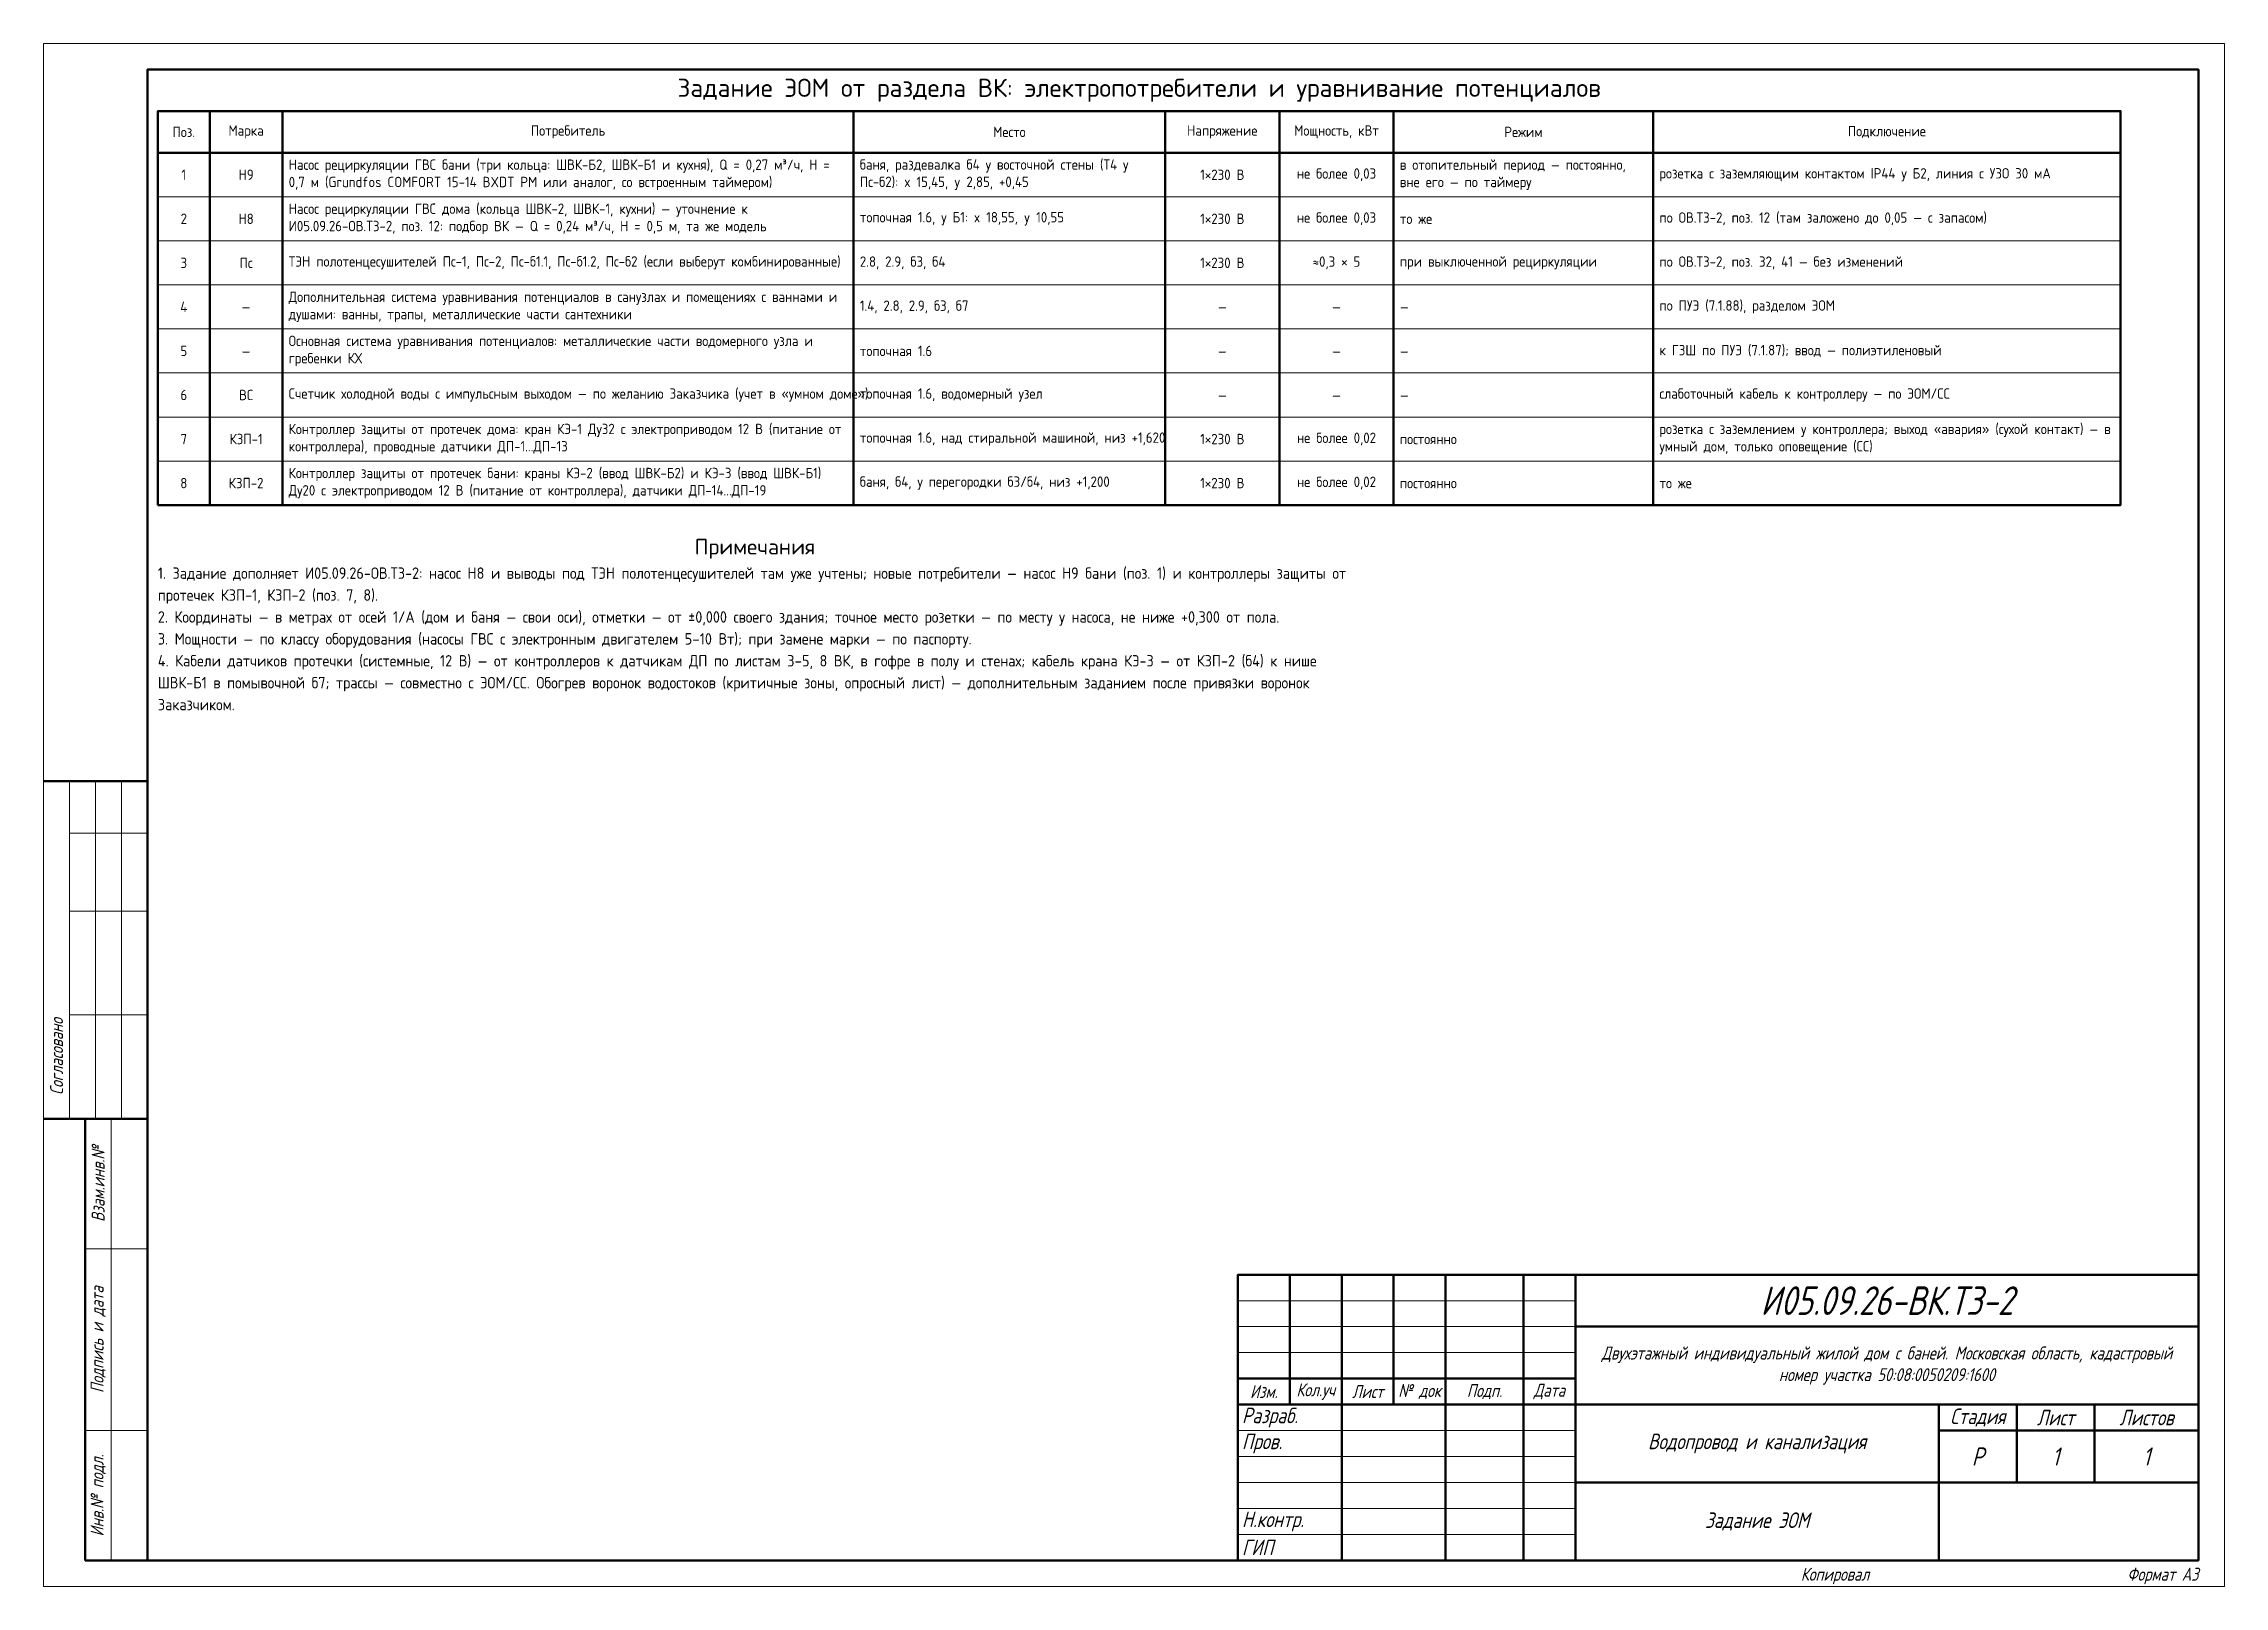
# Paper-space layout 'Лист' of a CAD drawing. Header units: millimetres. Extents: x 0 to 420, y 0 to 297.
import ezdxf
from ezdxf.enums import TextEntityAlignment as Align

# ---------------------------------------------------------------- set-up
doc = ezdxf.new("R2010")
doc.units = ezdxf.units.MM
for name, color, linetype, lineweight in [('Рамка', 7, 'Continuous', 50), ('Таблицы', 7, 'Continuous', 18), ('Текст', 7, 'Continuous', 18), ('Тонкие', 8, 'Continuous', 13)]:
    doc.layers.add(name, color=color, linetype=linetype, lineweight=lineweight)
doc.styles.add('GOST', font='isocpeur.ttf', dxfattribs={"width": 0.9})
doc.styles.add('GOST_I', font='isocpeur.ttf', dxfattribs={"width": 0.8})

psp = doc.layouts.new('Лист')

# ---------------------------------------------------------------- linework, layer by layer
at = {"layer": 'Рамка', "lineweight": 50}
for points in [[(20, 5), (415, 5), (415, 292), (20, 292)], [(230, 5), (415, 5), (415, 60), (230, 60)]]:
    psp.add_lwpolyline(points, close=True, dxfattribs=at)
at = {"layer": 'Таблицы', "lineweight": 50}
for p, q in [((32, 284), (32, 208.16)), ((46, 284), (46, 208.16)), ((156, 284), (156, 208.16)), ((216, 284), (216, 208.16)), ((238, 284), (238, 208.16)), ((260, 284), (260, 208.16)), ((310, 284), (310, 208.16)), ((22, 276), (400, 276)), ((0, 155), (20, 155)), ((0, 90), (20, 90)), ((8, 5), (8, 90)), ((240, 35), (240, 60)), ((250, 5), (250, 60)), ((260, 35), (260, 60)), ((270, 5), (270, 60)), ((285, 5), (285, 60)), ((295, 5), (295, 60)), ((295, 50), (415, 50)), ((230, 40), (295, 40)), ((230, 35), (415, 35)), ((365, 5), (365, 35)), ((380, 20), (380, 35)), ((395, 20), (395, 35)), ((365, 30), (415, 30)), ((295, 20), (415, 20)), ((8, 5), (20, 5))]:
    psp.add_line(p, q, dxfattribs=at)
at = {"layer": 'Таблицы', "lineweight": 18}
for p, q in [((22, 267.52), (400, 267.52)), ((22, 259.04), (400, 259.04)), ((22, 250.56), (400, 250.56)), ((22, 242.08), (400, 242.08)), ((22, 233.6), (400, 233.6)), ((22, 225.12), (400, 225.12)), ((22, 216.64), (400, 216.64)), ((22, 208.16), (400, 208.16)), ((230, 55), (295, 55)), ((230, 50), (295, 50)), ((230, 45), (295, 45)), ((230, 30), (295, 30)), ((230, 25), (295, 25)), ((230, 20), (295, 20)), ((230, 15), (295, 15)), ((230, 10), (295, 10))]:
    psp.add_line(p, q, dxfattribs=at)
at = {"layer": 'Таблицы'}
for p, q in [((5, 90), (5, 155)), ((10, 90), (10, 155)), ((15, 90), (15, 155)), ((5, 145), (20, 145)), ((5, 130), (20, 130)), ((5, 110), (20, 110)), ((13, 5), (13, 90)), ((8, 65), (20, 65)), ((8, 30), (20, 30))]:
    psp.add_line(p, q, dxfattribs=at)
at = {"layer": 'Таблицы', "lineweight": 50}
psp.add_lwpolyline([(22, 208.16), (400, 208.16), (400, 284), (22, 284)], close=True, dxfattribs=at)
at = {"layer": 'Тонкие'}
psp.add_lwpolyline([(0, 0), (420, 0), (420, 297), (0, 297)], close=True, dxfattribs=at)

# ---------------------------------------------------------------- texts
at = {"layer": 'Текст', "style": 'GOST'}
for s, height, p in [('Задание ЭОМ от раздела ВК: электропотребители и уравнивание потенциалов', 3.5, (211, 288.5)), ('Примечания', 3, (137, 200.16))]:
    psp.add_text(s, height=height, dxfattribs=at).set_placement(p, align=Align.MIDDLE_CENTER)
at = {"layer": 'Текст'}
for s, insert, char_height, width, attachment_point, style in [('Поз.', (27, 280), 2, 8, 5, 'GOST'), ('Марка', (39, 280), 2, 12, 5, 'GOST'), ('Потребитель', (101, 280), 2, 108, 5, 'GOST'), ('Место', (186, 280), 2, 58, 5, 'GOST'), ('Напряжение', (227, 280), 2, 20, 5, 'GOST'), ('Мощность, кВт', (249, 280), 2, 20, 5, 'GOST'), ('Режим', (285, 280), 2, 48, 5, 'GOST'), ('Подключение', (355, 280), 2, 88, 5, 'GOST'), ('Насос рециркуляции ГВС бани (три кольца: ШВК-Б2, ШВК-Б1 и кухня), Q = 0,27 м³/ч, H = 0,7 м (Grundfos COMFORT 15-14 BXDT PM или аналог, со встроенным таймером)', (47.2, 271.76), 2, 107.6, 4, 'GOST'), ('баня, раздевалка б4 у восточной стены (Т4 у Пс-б2): x 15,45, y 2,85, +0,45', (157.2, 271.76), 2, 57.6, 4, 'GOST'), ('не более 0,03', (249, 271.76), 2, 20, 5, 'GOST'), ('в отопительный период — постоянно, вне его — по таймеру', (261.2, 271.76), 2, 47.6, 4, 'GOST'), ('розетка с заземляющим контактом IP44 у Б2, линия с УЗО 30 мА', (311.2, 271.76), 2, 87.6, 4, 'GOST'), ('1', (27, 271.76), 2, 8, 5, 'GOST'), ('Н9', (39, 271.76), 2, 12, 5, 'GOST'), ('1×230 В', (227, 271.76), 2, 20, 5, 'GOST'), ('Насос рециркуляции ГВС дома (кольца ШВК-2, ШВК-1, кухни) — уточнение к И05.09.26-ОВ.ТЗ-2, поз. 12: подбор ВК — Q = 0,24 м³/ч, H = 0,5 м, та же модель', (47.2, 263.28), 2, 107.6, 4, 'GOST'), ('по ОВ.ТЗ-2, поз. 12 (там заложено до 0,05 — с запасом)', (311.2, 263.28), 2, 87.6, 4, 'GOST'), ('2', (27, 263.28), 2, 8, 5, 'GOST'), ('Н8', (39, 263.28), 2, 12, 5, 'GOST'), ('топочная 1.6, у Б1: x 18,55, y 10,55', (157.2, 263.28), 2, 57.6, 4, 'GOST'), ('1×230 В', (227, 263.28), 2, 20, 5, 'GOST'), ('не более 0,03', (249, 263.28), 2, 20, 5, 'GOST'), ('то же', (261.2, 263.28), 2, 47.6, 4, 'GOST'), ('ТЭН полотенцесушителей Пс-1, Пс-2, Пс-б1.1, Пс-б1.2, Пс-б2 (если выберут комбинированные)', (47.2, 254.8), 2, 107.6, 4, 'GOST'), ('3', (27, 254.8), 2, 8, 5, 'GOST'), ('Пс', (39, 254.8), 2, 12, 5, 'GOST'), ('2.8, 2.9, б3, б4', (157.2, 254.8), 2, 57.6, 4, 'GOST'), ('1×230 В', (227, 254.8), 2, 20, 5, 'GOST'), ('≈0,3 × 5', (249, 254.8), 2, 20, 5, 'GOST'), ('при выключенной рециркуляции', (261.2, 254.8), 2, 47.6, 4, 'GOST'), ('по ОВ.ТЗ-2, поз. 32, 41 — без изменений', (311.2, 254.8), 2, 87.6, 4, 'GOST'), ('Дополнительная система уравнивания потенциалов в санузлах и помещениях с ваннами и душами: ванны, трапы, металлические части сантехники', (47.2, 246.32), 2, 107.6, 4, 'GOST'), ('по ПУЭ (7.1.88), разделом ЭОМ', (311.2, 246.32), 2, 87.6, 4, 'GOST'), ('4', (27, 246.32), 2, 8, 5, 'GOST'), ('—', (39, 246.32), 2, 12, 5, 'GOST'), ('1.4, 2.8, 2.9, б3, б7', (157.2, 246.32), 2, 57.6, 4, 'GOST'), ('—', (227, 246.32), 2, 20, 5, 'GOST'), ('—', (249, 246.32), 2, 20, 5, 'GOST'), ('—', (261.2, 246.32), 2, 47.6, 4, 'GOST'), ('Основная система уравнивания потенциалов: металлические части водомерного узла и гребенки КХ', (47.2, 237.84), 2, 107.6, 4, 'GOST'), ('5', (27, 237.84), 2, 8, 5, 'GOST'), ('—', (39, 237.84), 2, 12, 5, 'GOST'), ('топочная 1.6', (157.2, 237.84), 2, 57.6, 4, 'GOST'), ('—', (227, 237.84), 2, 20, 5, 'GOST'), ('—', (249, 237.84), 2, 20, 5, 'GOST'), ('—', (261.2, 237.84), 2, 47.6, 4, 'GOST'), ('к ГЗШ по ПУЭ (7.1.87); ввод — полиэтиленовый', (311.2, 237.84), 2, 87.6, 4, 'GOST'), ('6', (27, 229.36), 2, 8, 5, 'GOST'), ('ВС', (39, 229.36), 2, 12, 5, 'GOST'), ('Счетчик холодной воды с импульсным выходом — по желанию Заказчика (учет в «умном доме»)', (47.2, 229.36), 2, 107.6, 4, 'GOST'), ('топочная 1.6, водомерный узел', (157.2, 229.36), 2, 57.6, 4, 'GOST'), ('—', (227, 229.36), 2, 20, 5, 'GOST'), ('—', (249, 229.36), 2, 20, 5, 'GOST'), ('—', (261.2, 229.36), 2, 47.6, 4, 'GOST'), ('слаботочный кабель к контроллеру — по ЭОМ/СС', (311.2, 229.36), 2, 87.6, 4, 'GOST'), ('Контроллер защиты от протечек дома: кран КЭ-1 Ду32 с электроприводом 12 В (питание от контроллера), проводные датчики ДП-1...ДП-13', (47.2, 220.88), 2, 107.6, 4, 'GOST'), ('розетка с заземлением у контроллера; выход «авария» (сухой контакт) — в умный дом, только оповещение (СС)', (311.2, 220.88), 2, 87.6, 4, 'GOST'), ('7', (27, 220.88), 2, 8, 5, 'GOST'), ('КЗП-1', (39, 220.88), 2, 12, 5, 'GOST'), ('топочная 1.6, над стиральной машиной, низ +1,620', (157.2, 220.88), 2, 57.6, 4, 'GOST'), ('1×230 В', (227, 220.88), 2, 20, 5, 'GOST'), ('не более 0,02', (249, 220.88), 2, 20, 5, 'GOST'), ('постоянно', (261.2, 220.88), 2, 47.6, 4, 'GOST'), ('Контроллер защиты от протечек бани: краны КЭ-2 (ввод ШВК-Б2) и КЭ-3 (ввод ШВК-Б1) Ду20 с электроприводом 12 В (питание от контроллера), датчики ДП-14...ДП-19', (47.2, 212.4), 2, 107.6, 4, 'GOST'), ('8', (27, 212.4), 2, 8, 5, 'GOST'), ('КЗП-2', (39, 212.4), 2, 12, 5, 'GOST'), ('баня, б4, у перегородки б3/б4, низ +1,200', (157.2, 212.4), 2, 57.6, 4, 'GOST'), ('1×230 В', (227, 212.4), 2, 20, 5, 'GOST'), ('не более 0,02', (249, 212.4), 2, 20, 5, 'GOST'), ('постоянно', (261.2, 212.4), 2, 47.6, 4, 'GOST'), ('то же', (311.2, 212.4), 2, 87.6, 4, 'GOST'), ('{\\W0.8;\\Q15;Двухэтажный индивидуальный жилой дом с баней. Московская область, кадастровый номер участка 50:08:0050209:1600}', (355, 42.5), 2.5, 116, 5, 'GOST_I'), ('{\\W0.8;\\Q15;Водопровод и канализация}', (330, 27.5), 3, 66, 5, 'GOST_I'), ('{\\W0.8;\\Q15;Задание ЭОМ}', (330, 12.5), 3, 66, 5, 'GOST_I')]:
    psp.add_mtext(s, dxfattribs=dict(at, insert=insert, char_height=char_height, width=width, attachment_point=attachment_point, style=style))
at = {"layer": 'Текст', "insert": (22, 196.16), "char_height": 2.2, "width": 230, "attachment_point": 1, "line_spacing_factor": 1.15, "style": 'GOST'}
psp.add_mtext('1. Задание дополняет И05.09.26-ОВ.ТЗ-2: насос Н8 и выводы под ТЭН полотенцесушителей там уже учтены; новые потребители — насос Н9 бани (поз. 1) и контроллеры защиты от протечек КЗП-1, КЗП-2 (поз. 7, 8).\\P2. Координаты — в метрах от осей 1/А (дом и баня — свои оси), отметки — от ±0,000 своего здания; точное место розетки — по месту у насоса, не ниже +0,300 от пола.\\P3. Мощности — по классу оборудования (насосы ГВС с электронным двигателем 5–10 Вт); при замене марки — по паспорту.\\P4. Кабели датчиков протечки (системные, 12 В) — от контроллеров к датчикам ДП по листам 3–5, 8 ВК, в гофре в полу и стенах; кабель крана КЭ-3 — от КЗП-2 (б4) к нише ШВК-Б1 в помывочной б7; трассы — совместно с ЭОМ/СС. Обогрев воронок водостоков (критичные зоны, опросный лист) — дополнительным заданием после привязки воронок Заказчиком.', dxfattribs=at)
at = {"layer": 'Текст', "char_height": 2.5, "attachment_point": 5, "rotation": 90, "style": 'GOST_I'}
for s, insert in [('{\\W0.8;\\Q15;Согласовано}', (2.5, 102)), ('{\\W0.8;\\Q15;Взам.инв.№}', (10.5, 77.5)), ('{\\W0.8;\\Q15;Подпись и дата}', (10.5, 47.5)), ('{\\W0.8;\\Q15;Инв.№ подл.}', (10.5, 17.5))]:
    psp.add_mtext(s, dxfattribs=dict(at, insert=insert))
at = {"layer": 'Текст', "style": 'GOST_I'}
for s, insert, char_height, attachment_point in [('{\\W0.8;\\Q15;И05.09.26-ВК.ТЗ-2}', (355, 55), 5.5, 5), ('{\\W0.8;\\Q15;Изм.}', (235, 37.5), 2.5, 5), ('{\\W0.8;\\Q15;Кол.уч}', (245, 37.5), 2.5, 5), ('{\\W0.8;\\Q15;Лист}', (255, 37.5), 2.5, 5), ('{\\W0.8;\\Q15;№ док}', (265, 37.5), 2.5, 5), ('{\\W0.8;\\Q15;Подп.}', (277.5, 37.5), 2.5, 5), ('{\\W0.8;\\Q15;Дата}', (290, 37.5), 2.5, 5), ('{\\W0.8;\\Q15;Разраб.}', (230.8, 32.5), 3, 4), ('{\\W0.8;\\Q15;Стадия}', (372.5, 32.5), 3, 5), ('{\\W0.8;\\Q15;Лист}', (387.5, 32.5), 3, 5), ('{\\W0.8;\\Q15;Листов}', (405, 32.5), 3, 5), ('{\\W0.8;\\Q15;Пров.}', (230.8, 27.5), 3, 4), ('{\\W0.8;\\Q15;}', (250.8, 32.5), 3, 4), ('{\\W0.8;\\Q15;}', (285.6, 32.5), 3, 4), ('{\\W0.8;\\Q15;}', (250.8, 27.5), 3, 4), ('{\\W0.8;\\Q15;}', (285.6, 27.5), 3, 4), ('{\\W0.8;\\Q15;Р}', (372.5, 25), 3.5, 5), ('{\\W0.8;\\Q15;1}', (387.5, 25), 3.5, 5), ('{\\W0.8;\\Q15;1}', (405, 25), 3.5, 5), ('{\\W0.8;\\Q15;Н.контр.}', (230.8, 12.5), 3, 4), ('{\\W0.8;\\Q15;ГИП}', (230.8, 7.5), 3, 4), ('{\\W0.8;\\Q15;}', (250.8, 12.5), 3, 4), ('{\\W0.8;\\Q15;}', (285.6, 12.5), 3, 4), ('{\\W0.8;\\Q15;}', (250.8, 7.5), 3, 4), ('{\\W0.8;\\Q15;}', (285.6, 7.5), 3, 4), ('{\\W0.8;\\Q15;Копировал}', (345, 2), 2.5, 5), ('{\\W0.8;\\Q15;Формат А3}', (415, 2), 2.5, 6)]:
    psp.add_mtext(s, dxfattribs=dict(at, insert=insert, char_height=char_height, attachment_point=attachment_point))

doc.saveas('drawing.dxf')
